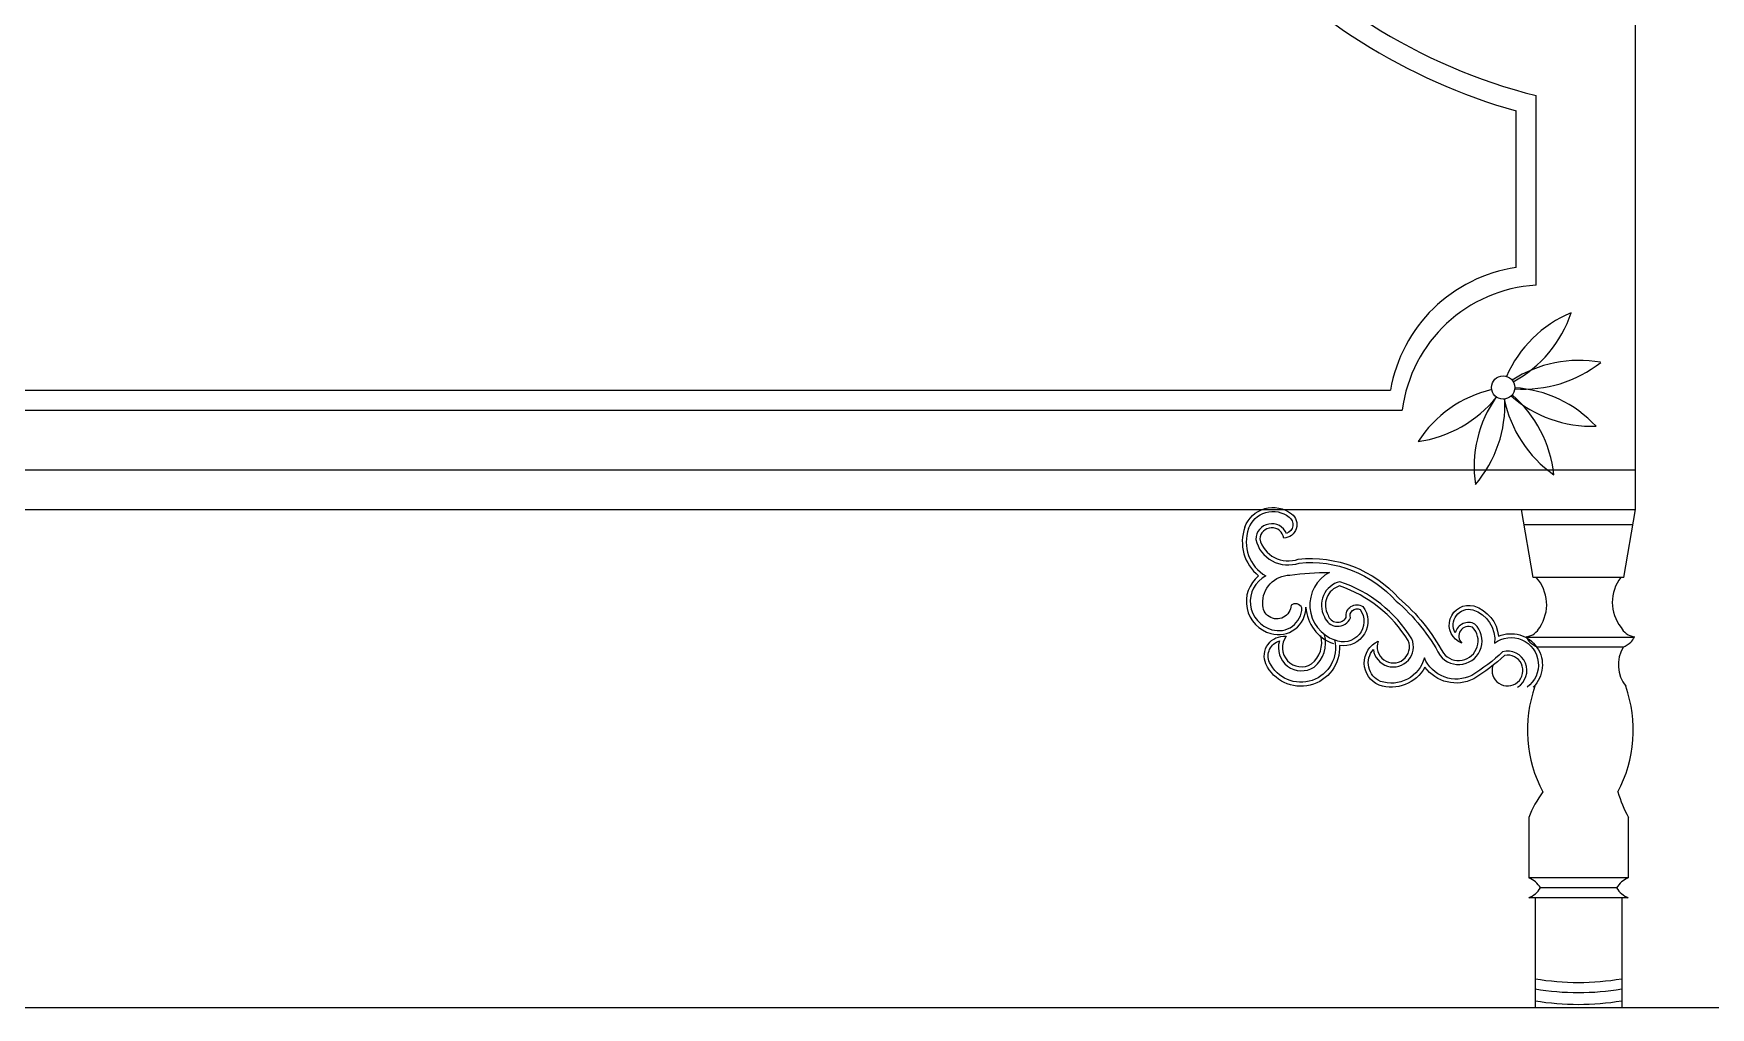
# Model space of a CAD drawing. Header units: inches. Extents: x 15.4 to 57.9, y 9.9 to 34.7.
# Drawn here: x 17.773 to 18.615, y 20.297 to 20.786 of the extents above; entities that cross this region are included whole.
import ezdxf

# ---------------------------------------------------------------- set-up
doc = ezdxf.new("R2010")
doc.units = ezdxf.units.IN
doc.header["$MEASUREMENT"] = 0
doc.layers.add('02', color=2, linetype='Continuous')
doc.layers.add('1', color=1, linetype='Continuous')

msp = doc.modelspace()

# ---------------------------------------------------------------- linework, layer by layer
at = {"layer": '02'}
for p, q in [((18.57705, 20.54656), (18.57705, 21.16656)), ((18.52705, 20.65931), (18.52705, 20.75447)), ((18.51705, 20.66811), (18.51705, 20.74679)), ((16.91016, 20.60656), (18.45395, 20.60656)), ((16.9042, 20.59656), (18.45991, 20.59656)), ((16.77705, 20.56656), (18.57705, 20.56656)), ((16.77705, 20.54656), (18.57705, 20.54656)), ((18.52564, 20.51244), (18.5197, 20.54656)), ((18.57112, 20.51244), (18.57705, 20.54656)), ((18.57573, 20.53894), (18.52103, 20.53894)), ((18.57112, 20.51244), (18.52564, 20.51244)), ((18.57642, 20.48244), (18.52217, 20.48244)), ((18.5708, 20.47744), (18.52779, 20.47744)), ((18.52338, 20.39217), (18.52338, 20.36165)), ((18.57338, 20.39204), (18.57338, 20.36165)), ((18.57338, 20.36165), (18.52338, 20.36165)), ((18.56756, 20.35665), (18.5292, 20.35665)), ((18.57338, 20.35165), (18.52338, 20.35165)), ((18.52664, 20.35165), (18.52664, 20.29656)), ((18.57004, 20.35165), (18.57004, 20.29656))]:
    msp.add_line(p, q, dxfattribs=at)
for points in [[(18.3809, 20.53771, -0.511756), (18.4043, 20.54446, -0.707081), (18.40042, 20.5323, 0.896194), (18.38833, 20.53183, 0.446986), (18.40771, 20.52174, -0.24003), (18.45825, 20.50209, -0.091647), (18.48055, 20.47441, 1.04483), (18.49518, 20.48748, 0.842442), (18.4898, 20.47948, -0.95024), (18.49586, 20.49818, -0.299674), (18.50825, 20.48297, -0.830164), (18.52561, 20.45743)], [(18.38278, 20.53703, -0.512172), (18.40308, 20.54287, -0.595535), (18.40184, 20.53458, 0.803816), (18.38632, 20.53163, 0.447666), (18.40816, 20.51977, -0.239484), (18.45684, 20.50066, -0.092471), (18.47888, 20.4733, 1.070107), (18.49636, 20.48913, 0.481173), (18.48652, 20.48476, -0.666302), (18.4953, 20.49626, -0.356246), (18.50625, 20.47949, -1.013893), (18.52252, 20.45743)], [(18.3809, 20.53771, 0.322706), (18.38781, 20.51331, 0.615727), (18.39394, 20.48436, 0.5036), (18.41153, 20.49753, 0.304048), (18.4253, 20.47928)], [(18.38278, 20.53703, 0.363011), (18.3914, 20.51328, 0.68482), (18.39448, 20.48629, 0.496416), (18.40953, 20.49722, 0.467951), (18.40406, 20.49859, -1.019778), (18.38987, 20.49927, -0.419687), (18.40346, 20.51373, -0.028688), (18.42338, 20.51506, 0.655541), (18.42595, 20.48116)], [(18.50539, 20.46828, 3.711991), (18.51127, 20.47338, -0.053203), (18.49578, 20.46159, -0.369425), (18.47131, 20.46749, -0.366161), (18.44823, 20.45846, -0.649826), (18.44783, 20.48054, 1.473561), (18.4629, 20.48078, 0.17288), (18.42847, 20.50827, 0.483915), (18.42267, 20.49358, 0.656435), (18.43176, 20.49244, -0.646611), (18.44012, 20.49795, -0.678789), (18.42837, 20.47834, -0.825704), (18.39145, 20.46905, -0.576408), (18.40159, 20.48295, 0.825517), (18.41442, 20.46908, 0.290454), (18.419, 20.48333)], [(18.51776, 20.45743, 0.863393), (18.5103, 20.47521, -0.054521), (18.49481, 20.46334, -0.433809), (18.47101, 20.47207, -0.430978), (18.44894, 20.46033, -0.511089), (18.4454, 20.47628, 1.147301), (18.46468, 20.4817, 0.175818), (18.42854, 20.51036, 0.495061), (18.42082, 20.49278, 0.688323), (18.43388, 20.49219, -0.672259), (18.43876, 20.49642, -0.771078), (18.42595, 20.48116, -0.899645), (18.39327, 20.46988, -0.449117), (18.39824, 20.48067, 0.697657), (18.4156, 20.46746, 0.292783), (18.42093, 20.48383)]]:
    msp.add_lwpolyline(points, format="xyb", dxfattribs=at)
msp.add_circle((18.51053, 20.6079), 0.00583, dxfattribs=at)
for centre, radius, start, end in [((18.5975, 21.03215), 0.28648, 219.61911, 255.76508), ((18.5975, 21.03215), 0.29648, 221.22833, 254.25636), ((18.52799, 20.59377), 0.07514, 98.36887, 170.20361), ((18.53139, 20.58737), 0.07207, 93.45139, 172.68164), ((18.56842, 20.58891), 0.06134, 112.75368, 156.38485), ((18.48647, 20.66475), 0.06134, 298.35943, 341.68091), ((18.54853, 20.5602), 0.06134, 79.70576, 123.08563), ((18.5212, 20.66846), 0.06134, 265.44563, 308.633), ((18.51233, 20.5466), 0.06134, 43.04577, 86.23896), ((18.51917, 20.54724), 0.06134, 103.5583, 146.84299), ((18.45938, 20.64154), 0.06134, 277.91576, 321.22441), ((18.5573, 20.568), 0.06134, 144.96753, 188.27303), ((18.45007, 20.59914), 0.06134, 319.3458, 2.79874), ((18.57123, 20.61426), 0.06134, 191.42504, 234.87919), ((18.55505, 20.64976), 0.06134, 228.68835, 271.97301), ((18.47494, 20.55773), 0.06134, 5.95196, 49.21465), ((18.51213, 20.49886), 0.02026, 325.76182, 42.29482), ((18.58549, 20.50002), 0.02017, 141.80714, 218.51556), ((18.52272, 20.48231), 0.000563, 123.46161, 166.47408), ((18.53389, 20.48918), 0.01351, 209.90674, 222.61494), ((18.52123, 20.49122), 0.00853, 277.99008, 333.79289), ((18.57736, 20.49122), 0.00853, 206.20711, 262.00992), ((18.5647, 20.48918), 0.01351, 317.38506, 330.09326), ((18.57587, 20.48231), 0.000563, 13.52592, 56.53839), ((18.53433, 20.49132), 0.01534, 227.38604, 244.76011), ((18.58556, 20.46857), 0.01722, 148.99682, 218.54997), ((18.56426, 20.49132), 0.01534, 295.23989, 312.61396), ((18.58894, 20.43586), 0.0662, 160.60838, 207.98118), ((18.50965, 20.43586), 0.0662, 332.01882, 19.39162), ((18.57518, 20.37172), 0.05561, 143.49285, 158.66288), ((18.63964, 20.42684), 0.07484, 197.11974, 207.70901), ((18.5189, 20.36295), 0.01215, 291.63013, 328.34838), ((18.51873, 20.35048), 0.01215, 30.09448, 66.81272), ((18.57803, 20.35048), 0.01215, 113.18728, 149.90552), ((18.57786, 20.36295), 0.01215, 211.65162, 248.36987), ((18.54834, 20.44023), 0.13108, 260.47147, 279.52853), ((18.54834, 20.43515), 0.13108, 260.47147, 279.52853), ((18.54834, 20.42919), 0.13108, 260.47147, 279.52853)]:
    msp.add_arc(centre, radius, start, end, dxfattribs=at)
at = {"layer": '1'}
msp.add_line((15.78443, 20.29656), (36.08063, 20.29656), dxfattribs=at)

doc.saveas('drawing.dxf')
